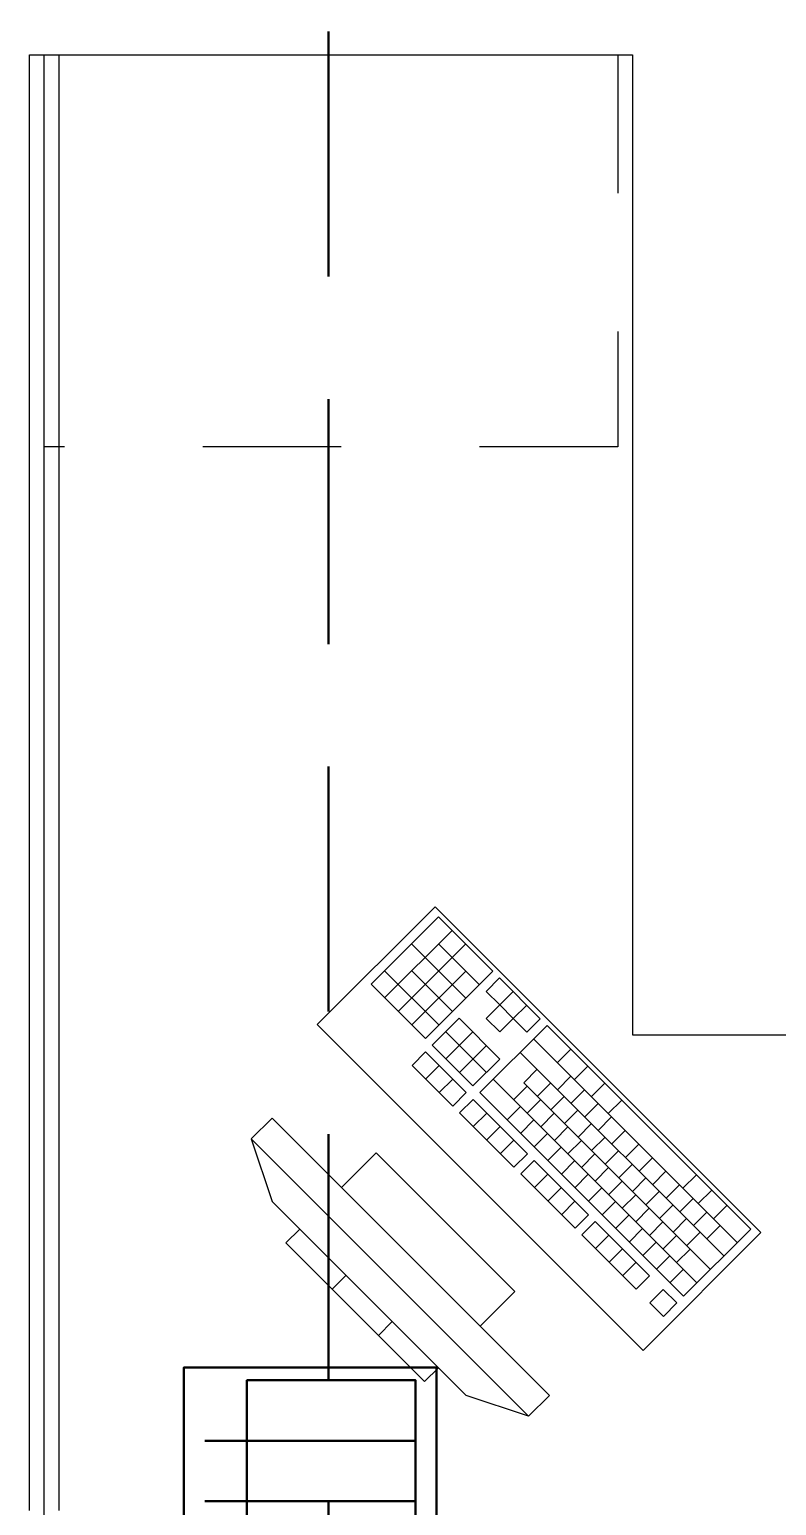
# Model space of a CAD drawing. Header units: inches. Extents: x -19 to 5698, y -728 to 92.
# Drawn here: x 110.536 to 111.298, y 20.981 to 22.486 of the extents above; entities that cross this region are included whole.
import ezdxf

# ---------------------------------------------------------------- set-up
doc = ezdxf.new("R2010")
doc.units = ezdxf.units.IN
doc.header["$MEASUREMENT"] = 0
doc.linetypes.add('HIDDEN', pattern=[0.375, 0.25, -0.125])
doc.linetypes.add('Rayas', pattern=[0.282222, 0.141111, -0.141111])
doc.layers.get('0').update_dxf_attribs({"color": 61})
doc.layers.add('00 conduct tomacorr', color=120, linetype='HIDDEN', lineweight=30)
doc.layers.add('Interior - Mobiliario', color=7, linetype='Continuous')

# ---------------------------------------------------------------- blocks, each defined once
blk = doc.blocks.new('CAJA POP UP 6 MODULOS')
at = {"layer": '00 conduct tomacorr', "linetype": 'Continuous'}
for p, q in [((-0.095, -0.165), (-0.095, -0.0151)), ((-0.052, -0.165), (-0.052, -0.0151)), ((0.052, -0.165), (0.052, -0.0151)), ((0.095, -0.165), (0.095, -0.0151)), ((0, -0.165), (0, -0.18))]:
    blk.add_line(p, q, dxfattribs=at)
for points in [[(-0.147, 0), (0.147, 0), (0.147, -0.18), (-0.147, -0.18)], [(0, 0), (0.147, 0), (0.147, -0.18), (0, -0.18)]]:
    blk.add_lwpolyline(points, close=True, dxfattribs=at)
for points in [[(-0.138, -0.045), (-0.009, -0.045), (-0.009, -0.165), (-0.138, -0.165), (-0.138, -0.045)], [(0.009, -0.045), (0.138, -0.045), (0.138, -0.165), (0.009, -0.165), (0.009, -0.045)]]:
    blk.add_lwpolyline(points, dxfattribs=at)
at = {"color": 1, "insert": (-0.1807, -0.168), "char_height": 0.05, "attachment_point": 1, "rotation": 180}
blk.add_mtext_dynamic_manual_height_columns('{\\fVerdana|b0|i0|c0|p34;2T}', width=0.000481, gutter_width=0.1561, heights=[0], dxfattribs=at)

msp = doc.modelspace()

# ---------------------------------------------------------------- linework, layer by layer
at = {"layer": '00 conduct tomacorr'}
msp.add_line((110.8407, 25.8595), (110.8407, 20.9107), dxfattribs=at)
msp.add_arc((111.2112, 23.0861, -0.0003), 2.2067, 260.333, 330.3419, dxfattribs=at)
at = {"layer": 'Interior - Mobiliario', "color": 175, "linetype": 'Continuous', "lineweight": 13}
for p, q in [((110.536, 22.4607), (110.566, 22.4607)), ((110.536, 20.9757), (110.536, 22.4607)), ((110.566, 22.4607), (110.566, 20.9757)), ((110.953, 21.5812), (110.8844, 21.5126)), ((111.0083, 21.5258), (110.953, 21.5812)), ((110.9668, 21.5674), (110.8982, 21.4988)), ((110.9807, 21.5535), (110.9121, 21.4849)), ((110.9809, 21.4984), (110.9255, 21.5538)), ((110.9946, 21.5121), (110.9531, 21.5536)), ((110.9535, 21.471), (110.8981, 21.5263)), ((110.9672, 21.4847), (110.9257, 21.5262)), ((110.9808, 21.5259), (110.9259, 21.4711)), ((110.9398, 21.4572), (111.0083, 21.5258)), ((111.0153, 21.5189), (111.0016, 21.5052)), ((111.0568, 21.4773), (111.0153, 21.5189)), ((110.8844, 21.5126), (110.9398, 21.4572)), ((111.0016, 21.5052), (111.0154, 21.4913)), ((111.0291, 21.505), (111.0154, 21.4913)), ((111.0154, 21.4913), (111.0017, 21.4776)), ((111.0293, 21.4775), (111.0154, 21.4913)), ((111.043, 21.4912), (111.0293, 21.4775)), ((110.9741, 21.4777), (110.9467, 21.4503)), ((111.0157, 21.4362), (110.9741, 21.4777)), ((111.0017, 21.4776), (111.0155, 21.4638)), ((111.0155, 21.4638), (111.0293, 21.4775)), ((111.0293, 21.4775), (111.0431, 21.4636)), ((111.0431, 21.4636), (111.0568, 21.4773)), ((111.002, 21.4225), (110.9604, 21.464)), ((110.988, 21.4639), (110.9606, 21.4365)), ((111.0637, 21.4704), (110.9952, 21.4019)), ((111.2577, 21.249), (111.05, 21.4567)), ((111.2715, 21.2627), (111.0637, 21.4704)), ((110.9398, 21.4435), (110.9261, 21.4297)), ((110.9814, 21.4019), (110.9398, 21.4435)), ((110.9467, 21.4503), (110.9882, 21.4088)), ((111.0018, 21.45), (110.9744, 21.4226)), ((111.244, 21.2353), (111.0363, 21.443)), ((111.088, 21.4462), (111.0743, 21.4325)), ((110.9261, 21.4297), (110.9677, 21.3882)), ((110.9537, 21.4296), (110.94, 21.4159)), ((110.9882, 21.4088), (111.0157, 21.4362)), ((111.1053, 21.4289), (111.0916, 21.4152)), ((110.9675, 21.4158), (110.9538, 21.4021)), ((111.2166, 21.2079), (111.0089, 21.4156)), ((111.0536, 21.4257), (111.0399, 21.412)), ((111.2303, 21.2216), (111.0399, 21.412)), ((111.0675, 21.4118), (111.0538, 21.3981)), ((111.0881, 21.4186), (111.0744, 21.4049)), ((111.1226, 21.4116), (111.1089, 21.3979)), ((110.9677, 21.3882), (110.9814, 21.4019)), ((110.9952, 21.4019), (111.2029, 21.1941)), ((111.0434, 21.4085), (111.0297, 21.3948)), ((111.0813, 21.398), (111.0676, 21.3843)), ((111.102, 21.4048), (111.0882, 21.3911)), ((110.9883, 21.395), (110.9746, 21.3813)), ((110.9746, 21.3813), (111.03, 21.3259)), ((111.0437, 21.3396), (110.9883, 21.395)), ((111.0022, 21.3811), (110.9884, 21.3674)), ((111.0366, 21.3879), (111.0229, 21.3742)), ((111.0572, 21.3947), (111.0435, 21.3809)), ((111.0952, 21.3841), (111.0815, 21.3704)), ((111.1158, 21.3909), (111.1021, 21.3772)), ((111.1399, 21.3943), (111.1262, 21.3805)), ((110.7833, 21.3759), (110.7621, 21.3547)), ((111.0661, 21.093), (110.7833, 21.3759)), ((111.016, 21.3673), (111.0023, 21.3536)), ((111.0504, 21.374), (111.0367, 21.3603)), ((111.0711, 21.3808), (111.0574, 21.3671)), ((111.0849, 21.367), (111.0712, 21.3532)), ((111.109, 21.3703), (111.0953, 21.3566)), ((111.1296, 21.3771), (111.1159, 21.3634)), ((110.7621, 21.3547), (111.0449, 21.0718)), ((110.7621, 21.3547), (110.7833, 21.291)), ((111.0299, 21.3535), (111.0161, 21.3397)), ((111.0643, 21.3602), (111.0506, 21.3465)), ((111.0988, 21.3531), (111.085, 21.3394)), ((111.1229, 21.3564), (111.1091, 21.3427)), ((111.1435, 21.3632), (111.1298, 21.3495)), ((110.8894, 21.3405), (110.854, 21.3052)), ((111.0308, 21.1991), (110.8894, 21.3405)), ((111.03, 21.3259), (111.0437, 21.3396)), ((111.0781, 21.3463), (111.0644, 21.3326)), ((111.1126, 21.3393), (111.0989, 21.3256)), ((111.1367, 21.3426), (111.123, 21.3289)), ((111.1573, 21.3494), (111.1436, 21.3357)), ((111.0506, 21.3327), (111.0369, 21.319)), ((111.106, 21.2773), (111.0506, 21.3327)), ((111.092, 21.3325), (111.0783, 21.3188)), ((111.1265, 21.3254), (111.1127, 21.3117)), ((111.1506, 21.3287), (111.1368, 21.315)), ((111.1712, 21.3355), (111.1575, 21.3218)), ((111.185, 21.3217), (111.1713, 21.308)), ((111.0369, 21.319), (111.0923, 21.2636)), ((111.0645, 21.3188), (111.0508, 21.3051)), ((111.1058, 21.3186), (111.0921, 21.3049)), ((111.1403, 21.3116), (111.1266, 21.2979)), ((111.1644, 21.3149), (111.1507, 21.3012)), ((111.1989, 21.3078), (111.1852, 21.2941)), ((111.2161, 21.3181), (111.2023, 21.3044)), ((110.9813, 21.093), (110.7833, 21.291)), ((110.854, 21.3052), (110.9954, 21.1638)), ((111.0783, 21.305), (111.0646, 21.2913)), ((111.0922, 21.2911), (111.0785, 21.2774)), ((111.1197, 21.3048), (111.106, 21.2911)), ((111.1335, 21.2909), (111.1198, 21.2772)), ((111.1541, 21.2977), (111.1404, 21.284)), ((111.1782, 21.3011), (111.1645, 21.2873)), ((111.2127, 21.294), (111.199, 21.2803)), ((111.2316, 21.3025), (111.2179, 21.2888)), ((111.0923, 21.2636), (111.106, 21.2773)), ((111.1474, 21.2771), (111.1336, 21.2634)), ((111.168, 21.2839), (111.1543, 21.2702)), ((111.1921, 21.2872), (111.1784, 21.2735)), ((111.2266, 21.2801), (111.2129, 21.2664)), ((111.2472, 21.2869), (111.2335, 21.2732)), ((110.8116, 21.2627), (110.7974, 21.2486)), ((110.953, 21.1213), (110.8116, 21.2627)), ((111.1129, 21.2704), (111.0992, 21.2567)), ((111.1683, 21.215), (111.1129, 21.2704)), ((111.1612, 21.2632), (111.1475, 21.2495)), ((111.1818, 21.27), (111.1681, 21.2563)), ((111.2059, 21.2734), (111.1922, 21.2596)), ((111.2029, 21.1941), (111.2715, 21.2627)), ((111.2404, 21.2663), (111.2267, 21.2526)), ((110.7974, 21.2486), (110.9389, 21.1072)), ((111.0992, 21.2567), (111.1546, 21.2013)), ((111.1268, 21.2565), (111.1131, 21.2428)), ((111.1751, 21.2494), (111.1613, 21.2357)), ((111.1957, 21.2562), (111.182, 21.2425)), ((111.2198, 21.2595), (111.2061, 21.2458)), ((111.1406, 21.2427), (111.1269, 21.229)), ((111.1889, 21.2355), (111.1752, 21.2218)), ((111.2095, 21.2423), (111.1958, 21.2286)), ((110.8587, 21.2156), (110.8446, 21.2015)), ((111.1545, 21.2288), (111.1408, 21.2151)), ((111.2027, 21.2217), (111.189, 21.208)), ((111.1546, 21.2013), (111.1683, 21.215)), ((111.1822, 21.2011), (111.1685, 21.1874)), ((111.196, 21.1873), (111.1822, 21.2011)), ((110.9954, 21.1638), (111.0308, 21.1991)), ((111.1685, 21.1874), (111.1823, 21.1736)), ((111.1823, 21.1736), (111.196, 21.1873)), ((110.9059, 21.1685), (110.8917, 21.1543)), ((110.9389, 21.1072), (110.953, 21.1213)), ((111.0449, 21.0718), (110.9813, 21.093)), ((111.0449, 21.0718), (111.0661, 21.093))]:
    msp.add_line(p, q, dxfattribs=at)
at = {"layer": 'Interior - Mobiliario', "color": 175, "linetype": 'Rayas', "lineweight": 13}
for p, q in [((111.136, 22.4607), (111.136, 22.0607)), ((111.136, 22.0607), (110.551, 22.0607))]:
    msp.add_line(p, q, dxfattribs=at)
at = {"layer": 'Interior - Mobiliario', "color": 175, "linetype": 'Continuous', "lineweight": 13, "flags": 128}
for points in [[(110.551, 20.9607), (110.551, 22.4607), (111.151, 22.4607), (111.151, 21.4607), (111.851, 21.4607), (111.851, 20.9607)], [(111.1616, 21.139), (111.2818, 21.2592), (110.9495, 21.5916), (110.8293, 21.4713)]]:
    msp.add_lwpolyline(points, close=True, dxfattribs=at)

# ---------------------------------------------------------------- block references
at = {"layer": '00 conduct tomacorr', "xscale": 1.432830642179531, "yscale": 1.432830642179531, "zscale": 1.432830642179531, "rotation": 89.99999999999993}
msp.add_blockref('CAJA POP UP 6 MODULOS', (110.6932, 20.9107), dxfattribs=at)

doc.saveas('drawing.dxf')
